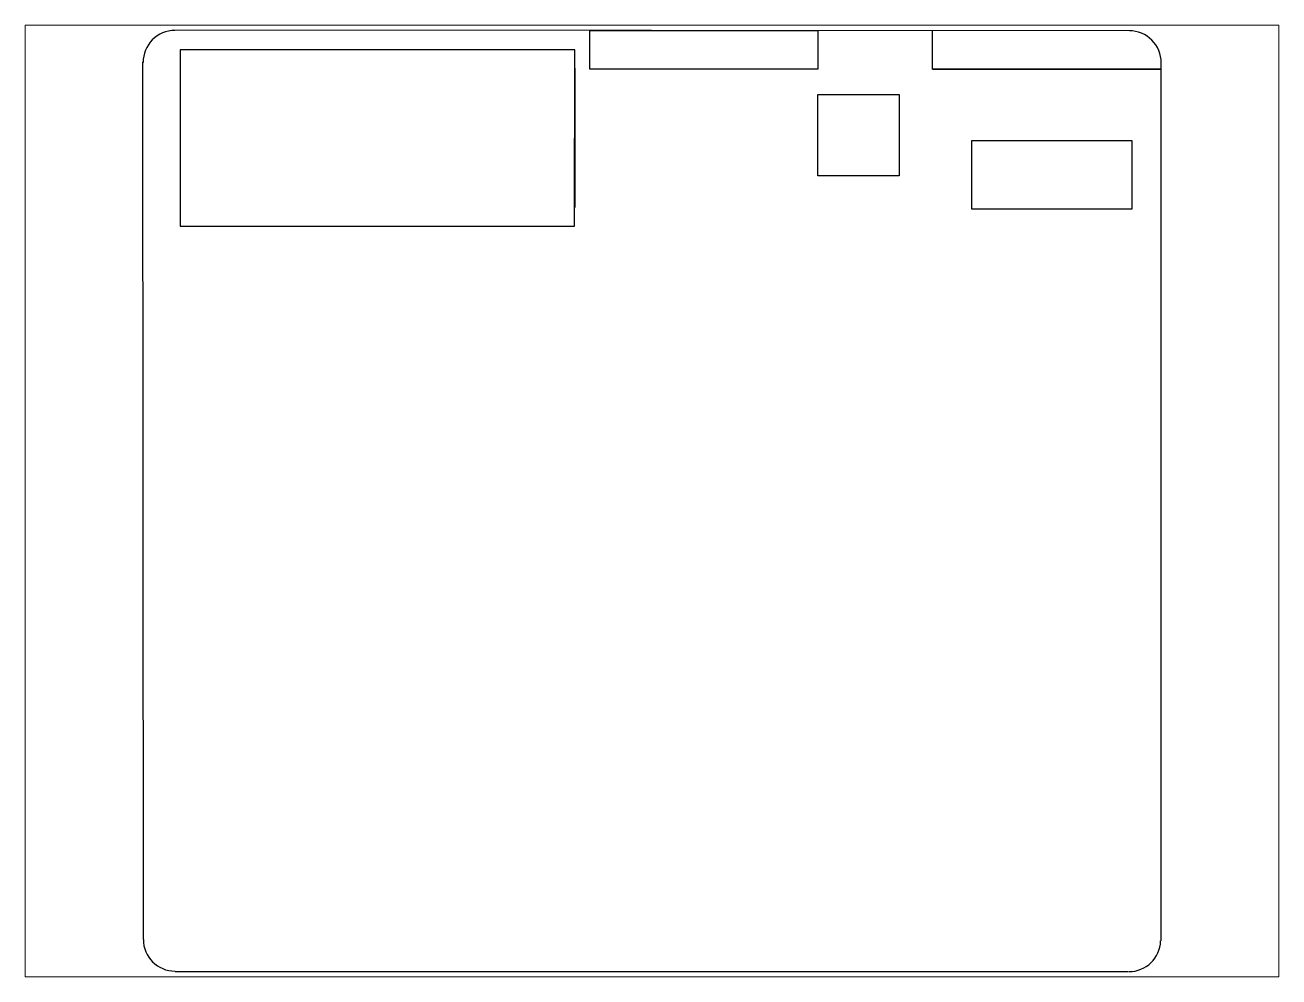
# Paper-space layout '布局1' of a CAD drawing. Header units: millimetres. Extents: x 26 to 231, y 20 to 176.
# The model-space entities are those that its viewports show. They can reach past a viewport. Long polylines and large blocks are cut down to what shows.
import ezdxf

# ---------------------------------------------------------------- set-up
doc = ezdxf.new("R2010")
doc.units = ezdxf.units.MM

msp = doc.modelspace()

# ---------------------------------------------------------------- linework, layer by layer
for p, q in [((128.135, -71.876), (128.135, -68.851)), ((128.135, -68.851), (146.079, -68.851)), ((146.079, -68.851), (146.079, -71.876)), ((155.111, -71.876), (155.111, -68.866)), ((126.952, -70.364), (95.895, -70.364)), ((95.895, -70.364), (95.895, -84.247)), ((126.938, -84.247), (126.952, -70.364)), ((143.574, -71.876), (128.135, -71.876)), ((146.079, -71.876), (143.574, -71.876)), ((155.111, -71.876), (173.101, -71.876)), ((173.101, -71.876), (155.111, -71.876)), ((95.895, -84.247), (126.938, -84.247))]:
    msp.add_line(p, q)
for points in [[(170.601, -68.874), (170.601, -68.874), (95.377, -68.834)], [(93.004, -140.335), (93.004, -140.335), (92.964, -71.305)], [(126.952, -71.8), (126.952, -82.771), (126.921, -82.771)], [(173.101, -140.462), (173.101, -140.462), (173.101, -71.374)], [(95.504, -142.875), (95.504, -142.875), (170.504, -142.875)]]:
    msp.add_lwpolyline(points)
for points in [[(146.079, -73.877), (152.48, -73.877), (152.48, -80.278), (146.079, -80.278)], [(158.202, -77.508), (170.792, -77.508), (170.792, -82.892), (158.202, -82.892)]]:
    msp.add_lwpolyline(points, close=True)
for centre, start, end in [((95.484, -71.348), 90, 180.28641), ((170.601, -71.374), 359.99942, 90), ((95.504, -140.335), 180, 270), ((170.561, -140.375), 270, 358.13163)]:
    msp.add_arc(centre, 2.5, start, end)

psp = doc.layouts.new('布局1')

# ---------------------------------------------------------------- viewports
at = {"layer": '0'}
psp.add_viewport(center=(128.5, 97.5), size=(205.6, 156), view_center_point=(133.033, -105.855), view_height=74.86674, dxfattribs=at)

doc.saveas('drawing.dxf')
